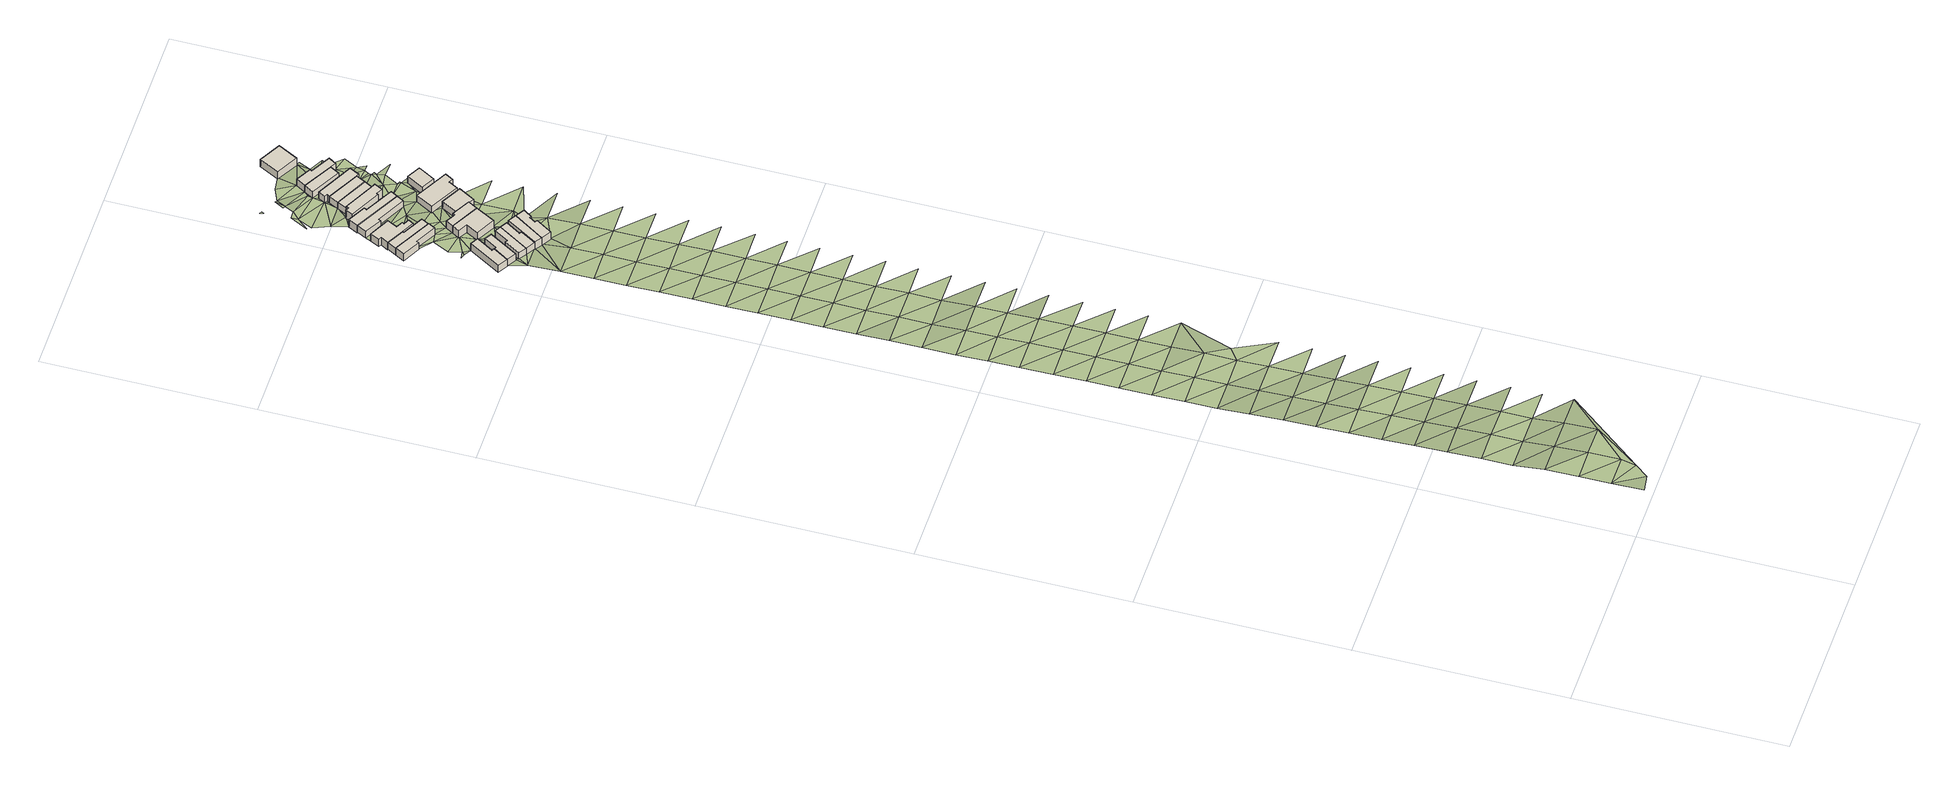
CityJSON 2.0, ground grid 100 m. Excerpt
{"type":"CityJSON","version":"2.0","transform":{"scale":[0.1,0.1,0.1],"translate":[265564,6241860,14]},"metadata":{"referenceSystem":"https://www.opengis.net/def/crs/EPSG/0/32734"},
"CityObjects":{
"building1":{"type":"Building","attributes":{"address":"28 Dove Street Salt River Cape Town","building":"house","building:levels":"1","footprint":{"type":"Polygon"},"plus_code":"C5XVX6XJ+XRR","ground_height":17.96,"building_height":4.1,"roof_height":22.06},"geometry":[{"type":"Solid","lod":"1","boundaries":[[[[0,1,2,3]],[[1,4,5,2]],[[4,6,7,5]],[[6,8,9,7]],[[8,10,11,9]],[[10,0,3,11]],[[3,2,5,7,9,11]],[[10,8,6,4,1,0]]]]}]},
"building2":{"type":"Building","attributes":{"address":"26 Dove Street Salt River Cape Town","building":"house","building:levels":"1","footprint":{"type":"Polygon"},"plus_code":"C5XWXVXM+XFX","ground_height":17.96,"building_height":4.1,"roof_height":22.06},"geometry":[{"type":"Solid","lod":"1","boundaries":[[[[12,13,14,2]],[[13,15,16,14]],[[15,17,18,16]],[[17,19,20,18]],[[19,21,5,20]],[[21,12,2,5]],[[2,14,16,18,20,5]],[[21,19,17,15,13,12]]]]}]},
"building3":{"type":"Building","attributes":{"address":"24 Dove Street Salt River Cape Town","building":"house","building:levels":"1","footprint":{"type":"Polygon"},"plus_code":"C6X5XWXH+XGV","ground_height":17.75,"building_height":4.1,"roof_height":21.85},"geometry":[{"type":"Solid","lod":"1","boundaries":[[[[22,23,24,25]],[[23,26,27,24]],[[26,28,29,27]],[[28,30,31,29]],[[30,32,33,31]],[[32,22,25,33]],[[25,24,27,29,31,33]],[[32,30,28,26,23,22]]]]}]},
"building4":{"type":"Building","attributes":{"address":"65 Kingsley Road Salt River Cape Town","building":"house","building:levels":"1","footprint":{"type":"Polygon"},"plus_code":"C5XMX7XW+X4W","ground_height":17.17,"building_height":4.1,"roof_height":21.27},"geometry":[{"type":"Solid","lod":"1","boundaries":[[[[34,35,36,37,38,39]],[[35,40,41,37,36]],[[40,42,43,41]],[[42,44,45,43]],[[44,46,47,45]],[[46,34,39,38,47]],[[38,37,41,43,45,47]],[[46,44,42,40,35,34]]]]}]},
"building5":{"type":"Building","attributes":{"address":"22 Dove Street Salt River Cape Town","building":"house","building:levels":"1","footprint":{"type":"Polygon"},"plus_code":"C6XGXJX3+X4X","ground_height":17.75,"building_height":4.1,"roof_height":21.85},"geometry":[{"type":"Solid","lod":"1","boundaries":[[[[22,48,49,25]],[[48,50,51,49]],[[50,52,53,51]],[[52,54,55,53]],[[54,23,24,55]],[[23,22,25,24]],[[25,49,51,53,55,24]],[[23,54,52,50,48,22]]]]}]},
"building6":{"type":"Building","attributes":{"address":"63 Kingsley Road Salt River Cape Town","building":"house","building:levels":"1","footprint":{"type":"Polygon"},"plus_code":"C5XVXXXJ+XCV","ground_height":16.84,"building_height":4.1,"roof_height":20.94},"geometry":[{"type":"Solid","lod":"1","boundaries":[[[[56,35,36,57]],[[35,34,39,36]],[[34,58,59,39]],[[58,60,61,59]],[[60,62,63,61]],[[62,56,57,63]],[[57,36,39,59,61,63]],[[62,60,58,34,35,56]]]]}]},
"building7":{"type":"Building","attributes":{"address":"20 Dove Street Salt River Cape Town","building":"house","building:levels":"1","footprint":{"type":"Polygon"},"plus_code":"C6XHXQXR+XXW","ground_height":18.21,"building_height":4.1,"roof_height":22.31},"geometry":[{"type":"Solid","lod":"1","boundaries":[[[[64,65,66,67,68,49]],[[65,69,70,67,66]],[[69,71,72,70]],[[71,73,74,72]],[[73,64,49,68,74]],[[68,67,70,72,74]],[[73,71,69,65,64]]]]}]},
"building8":{"type":"Building","attributes":{"address":"61 Kingsley Road Salt River Cape Town","building":"house","building:levels":"1","footprint":{"type":"Polygon"},"plus_code":"C5XQXWX5+XCR","ground_height":16.84,"building_height":4.1,"roof_height":20.94},"geometry":[{"type":"Solid","lod":"1","boundaries":[[[[75,76,63,57]],[[76,77,78,63]],[[77,79,80,78]],[[79,81,82,80]],[[81,83,84,82]],[[83,85,86,84]],[[85,87,88,86]],[[87,89,90,88]],[[89,91,92,90]],[[91,93,94,92]],[[93,75,57,94]],[[57,63,78,80,82,84,86,88,90,92,94]],[[93,91,89,87,85,83,81,79,77,76,75]]]]}]},
"building9":{"type":"Building","attributes":{"address":"18 Dove Street Salt River Cape Town","building":"house","building:levels":"1","footprint":{"type":"Polygon"},"plus_code":"C6XVX4XC+X5R","ground_height":18.21,"building_height":4.1,"roof_height":22.31},"geometry":[{"type":"Solid","lod":"1","boundaries":[[[[65,95,96,67]],[[95,97,98,96]],[[97,99,100,98]],[[99,101,102,100]],[[101,103,104,102]],[[103,105,106,104]],[[105,69,70,106]],[[69,65,67,70]],[[67,96,98,100,102,104,106,70]],[[69,105,103,101,99,97,95,65]]]]}]},
"building10":{"type":"Building","attributes":{"address":"46 Chatham Road Salt River Cape Town","building":"house","building:levels":"1","footprint":{"type":"Polygon"},"plus_code":"C6XJXQXC+X6V","ground_height":17.5,"building_height":4.1,"roof_height":21.6},"geometry":[{"type":"Solid","lod":"1","boundaries":[[[[107,108,109,110]],[[108,111,112,109]],[[111,113,114,112]],[[113,115,116,114]],[[115,117,118,116]],[[117,107,110,118]],[[110,109,112,114,116,118]],[[117,115,113,111,108,107]]]]}]},
"building11":{"type":"Building","attributes":{"address":"44 Chatham Road Salt River Cape Town","building":"house","building:levels":"1","footprint":{"type":"Polygon"},"plus_code":"C6XPXGX9+X4R","ground_height":17.5,"building_height":4.1,"roof_height":21.6},"geometry":[{"type":"Solid","lod":"1","boundaries":[[[[107,119,120,110]],[[119,121,122,123,120]],[[121,124,125,126,123,122]],[[124,127,128,126,125]],[[127,129,130,128]],[[129,108,109,130]],[[108,107,110,109]],[[110,120,123,126,128,130,109]],[[108,129,127,124,121,119,107]]]]}]},
"building12":{"type":"Building","attributes":{"address":"59 Kingsley Road Salt River Cape Town","building":"house","building:levels":"1","footprint":{"type":"Polygon"},"plus_code":"C6X4X2XF+XWV","ground_height":16.19,"building_height":4.1,"roof_height":20.29},"geometry":[{"type":"Solid","lod":"1","boundaries":[[[[131,132,133,134]],[[132,135,136,133]],[[135,137,138,136]],[[137,139,140,138]],[[139,141,142,140]],[[141,131,134,142]],[[134,133,136,138,140,142]],[[141,139,137,135,132,131]]]]}]},
"building13":{"type":"Building","attributes":{"address":"57 Kingsley Road Salt River Cape Town","building":"house","building:levels":"1","footprint":{"type":"Polygon"},"plus_code":"C6XCXVX7+XMW","ground_height":16.18,"building_height":4.1,"roof_height":20.28},"geometry":[{"type":"Solid","lod":"1","boundaries":[[[[143,144,142,134]],[[144,145,146,142]],[[145,147,148,146]],[[147,149,150,148]],[[149,151,152,150]],[[151,143,134,152]],[[134,142,146,148,150,152]],[[151,149,147,145,144,143]]]]}]},
"building14":{"type":"Building","attributes":{"address":"42A Chatham Road Salt River Cape Town","building":"house","building:levels":"1","footprint":{"type":"Polygon"},"plus_code":"C7X4XGXQ+XJV","ground_height":16.65,"building_height":4.1,"roof_height":20.75},"geometry":[{"type":"Solid","lod":"1","boundaries":[[[[153,154,155,122]],[[154,156,157,155]],[[156,158,159,157]],[[158,160,161,159]],[[160,153,122,161]],[[122,155,157,159,161]],[[160,158,156,154,153]]]]}]},
"building15":{"type":"Building","attributes":{"address":"55 Kingsley Road Salt River Cape Town","building":"house","building:levels":"1","footprint":{"type":"Polygon"},"plus_code":"C6XHX4XR+XXW","ground_height":16.18,"building_height":4.1,"roof_height":20.28},"geometry":[{"type":"Solid","lod":"1","boundaries":[[[[162,163,164,165,166,167]],[[163,168,169,165,164]],[[168,170,171,169]],[[170,172,173,171]],[[172,174,175,173]],[[174,176,177,175]],[[176,178,179,177]],[[178,180,181,179]],[[180,162,167,166,181]],[[166,165,169,171,173,175,177,179,181]],[[180,178,176,174,172,170,168,163,162]]]]}]},
"building16":{"type":"Building","attributes":{"address":"53 Kingsley Road Salt River Cape Town","building":"house","building:levels":"1","footprint":{"type":"Polygon"},"plus_code":"C6XPX7XG+XMR","ground_height":15.11,"building_height":4.1,"roof_height":19.21},"geometry":[{"type":"Solid","lod":"1","boundaries":[[[[182,162,167,183]],[[162,180,184,167]],[[180,185,186,184]],[[185,182,183,186]],[[183,167,184,186]],[[185,180,162,182]]]]}]},
"building17":{"type":"Building","attributes":{"address":"42 Chatham Road Salt River Cape Town","building":"house","building:levels":"1","footprint":{"type":"Polygon"},"plus_code":"C7X5X9XW+X6R","ground_height":16.21,"building_height":4.1,"roof_height":20.31},"geometry":[{"type":"Solid","lod":"1","boundaries":[[[[187,188,189,190]],[[188,191,192,189]],[[191,193,194,192]],[[193,195,196,194]],[[195,197,198,196]],[[197,187,190,198]],[[190,189,192,194,196,198]],[[197,195,193,191,188,187]]]]}]},
"building18":{"type":"Building","attributes":{"address":"51 Kingsley Road Salt River Cape Town","building":"house","building:levels":"1","footprint":{"type":"Polygon"},"plus_code":"C6XRXGXJ+XPW","ground_height":15.11,"building_height":4.1,"roof_height":19.21},"geometry":[{"type":"Solid","lod":"1","boundaries":[[[[199,182,183,200]],[[182,185,186,183]],[[185,201,202,186]],[[201,199,200,202]],[[200,183,186,202]],[[201,185,182,199]]]]}]},
"building19":{"type":"Building","attributes":{"address":"49 Kingsley Road Salt River Cape Town","building":"house","building:levels":"1","footprint":{"type":"Polygon"},"plus_code":"C6XXXCXM+XQW","ground_height":15.11,"building_height":4.1,"roof_height":19.21},"geometry":[{"type":"Solid","lod":"1","boundaries":[[[[199,201,202,200]],[[201,203,204,202]],[[203,205,206,204]],[[205,207,208,206]],[[207,209,210,208]],[[209,211,212,210]],[[211,199,200,212]],[[200,202,204,206,208,210,212]],[[211,209,207,205,203,201,199]]]]}]},
"building20":{"type":"Building","attributes":{"address":"Salt River Cape Town","building":"house","building:levels":"1","footprint":{"type":"Polygon"},"plus_code":"C6XWXVXP+X7W","ground_height":15.11,"building_height":4.1,"roof_height":19.21},"geometry":[{"type":"Solid","lod":"1","boundaries":[[[[213,214,215,216]],[[214,217,218,215]],[[217,219,220,218]],[[219,213,216,220]],[[216,215,218,220]],[[219,217,214,213]]]]}]},
"building21":{"type":"Building","attributes":{"address":"40 Chatham Road Salt River Cape Town","building":"house","building:levels":"1","footprint":{"type":"Polygon"},"plus_code":"C7XHX8X8+X7R","ground_height":16.21,"building_height":4.1,"roof_height":20.31},"geometry":[{"type":"Solid","lod":"1","boundaries":[[[[221,222,223,224]],[[222,225,226,223]],[[225,227,228,226]],[[227,221,224,228]],[[224,223,226,228]],[[227,225,222,221]]]]}]},
"building22":{"type":"Building","attributes":{"address":"Salt River Cape Town","building":"house","building:levels":"1","footprint":{"type":"Polygon"},"plus_code":"C7X4XRX7+XWV","ground_height":15.11,"building_height":4.1,"roof_height":19.21},"geometry":[{"type":"Solid","lod":"1","boundaries":[[[[213,219,220,216]],[[219,229,230,220]],[[229,231,232,230]],[[231,233,234,232]],[[233,235,236,234]],[[235,237,238,236]],[[237,213,216,238]],[[216,220,230,232,234,236,238]],[[237,235,233,231,229,219,213]]]]}]},
"building23":{"type":"Building","attributes":{"address":"43 Kingsley Road Salt River Cape Town","building":"house","building:levels":"1","footprint":{"type":"Polygon"},"plus_code":"C7X7XMX9+X8X","ground_height":14.54,"building_height":4.1,"roof_height":18.64},"geometry":[{"type":"Solid","lod":"1","boundaries":[[[[239,240,241,242,243,244]],[[240,245,246,242,241]],[[245,247,248,246]],[[247,239,244,243,248]],[[243,242,246,248]],[[247,245,240,239]]]]}]},
"terrain1":{"type":"TINRelief","geometry":[{"type":"CompositeSurface","lod":"1","boundaries":[[[249,250,251]],[[249,251,252]],[[249,253,254]],[[252,253,249]],[[255,254,256]],[[253,256,254]],[[257,255,258]],[[258,255,256]],[[257,259,260]],[[253,252,261]],[[259,257,258]],[[256,253,261]],[[260,262,263]],[[258,256,261]],[[259,262,260]],[[264,263,265]],[[266,259,258]],[[265,263,262]],[[258,261,266]],[[252,267,261]],[[268,264,269]],[[270,262,259]],[[269,264,265]],[[270,259,266]],[[268,271,272]],[[265,262,273]],[[271,268,269]],[[273,262,270]],[[274,272,275]],[[266,261,267]],[[276,269,265]],[[275,272,271]],[[266,267,270]],[[276,265,273]],[[277,274,278]],[[279,271,269]],[[278,274,275]],[[273,270,280]],[[279,269,276]],[[277,281,282]],[[275,271,283]],[[278,281,277]],[[276,273,284]],[[283,271,279]],[[285,282,286]],[[287,278,275]],[[286,282,281]],[[276,288,279]],[[287,275,283]],[[289,285,290]],[[291,281,278]],[[290,285,286]],[[283,279,292]],[[291,278,287]],[[289,293,294]],[[286,281,295]],[[293,289,290]],[[287,283,296]],[[295,281,291]],[[297,294,298]],[[299,290,286]],[[293,298,294]],[[287,300,291]],[[299,286,295]],[[301,297,302]],[[303,293,290]],[[298,302,297]],[[295,291,304]],[[303,290,299]],[[301,305,306]],[[298,293,307]],[[302,305,301]],[[299,295,308]],[[307,293,303]],[[309,306,310]],[[311,302,298]],[[305,310,306]],[[312,303,299]],[[298,307,311]],[[313,309,314]],[[303,315,307]],[[316,305,302]],[[310,314,309]],[[315,303,312]],[[316,302,311]],[[313,317,318]],[[310,305,319]],[[314,317,313]],[[319,305,316]],[[315,320,307]],[[321,318,322]],[[320,311,307]],[[323,314,310]],[[317,322,318]],[[320,316,311]],[[323,310,319]],[[324,321,325]],[[326,317,314]],[[322,325,321]],[[319,316,327]],[[326,314,323]],[[324,328,329]],[[322,317,330]],[[325,328,324]],[[331,323,319]],[[330,317,326]],[[332,329,333]],[[334,325,322]],[[329,328,333]],[[335,326,323]],[[322,330,334]],[[336,332,337]],[[338,328,325]],[[332,333,337]],[[330,326,339]],[[325,334,338]],[[336,340,341]],[[342,333,328]],[[340,336,337]],[[334,330,343]],[[342,328,338]],[[344,341,345]],[[337,333,346]],[[345,341,340]],[[347,338,334]],[[346,333,342]],[[344,348,349]],[[350,340,337]],[[345,348,344]],[[351,342,338]],[[337,346,350]],[[352,349,353]],[[354,345,340]],[[353,349,348]],[[346,342,355]],[[354,340,350]],[[356,352,357]],[[358,348,345]],[[357,352,353]],[[359,350,346]],[[358,345,354]],[[360,361,356]],[[348,362,353]],[[360,356,357]],[[363,354,350]],[[362,348,358]],[[361,364,365]],[[366,357,353]],[[360,364,361]],[[358,354,367]],[[366,353,362]],[[368,369,370]],[[369,365,371]],[[369,372,370]],[[360,357,373]],[[372,369,374]],[[364,375,365]],[[376,362,358]],[[373,357,366]],[[369,371,374]],[[375,377,365]],[[372,30,370]],[[365,377,371]],[[378,379,380]],[[381,364,360]],[[382,383,384]],[[378,380,10]],[[385,382,384]],[[386,366,362]],[[381,360,373]],[[15,370,30]],[[382,8,383]],[[378,387,388]],[[364,389,375]],[[387,378,10]],[[390,391,392]],[[10,8,393]],[[394,377,375]],[[26,30,28]],[[373,366,395]],[[393,8,382]],[[388,387,392]],[[389,364,381]],[[26,15,30]],[[387,10,393]],[[393,382,15]],[[392,396,390]],[[393,15,26]],[[394,375,397]],[[398,381,373]],[[392,387,108]],[[397,375,389]],[[399,387,393]],[[50,54,52]],[[396,392,108]],[[393,26,400]],[[401,62,60]],[[132,89,135]],[[26,23,400]],[[50,402,54]],[[108,129,396]],[[403,396,129]],[[23,54,400]],[[401,60,404]],[[89,405,135]],[[406,389,381]],[[394,407,408]],[[409,410,405]],[[54,402,400]],[[407,394,397]],[[410,411,412]],[[408,413,414]],[[415,414,413]],[[403,129,416]],[[412,401,404]],[[403,416,404]],[[135,405,137]],[[407,413,408]],[[129,127,124]],[[129,124,416]],[[397,389,417]],[[418,405,410]],[[412,418,410]],[[400,402,419]],[[418,412,404]],[[402,69,419]],[[420,151,421]],[[407,105,413]],[[422,423,424]],[[425,421,151]],[[416,426,404]],[[427,425,151]],[[137,405,428]],[[429,400,419]],[[105,419,69]],[[426,418,404]],[[416,124,160]],[[430,420,209]],[[431,407,397]],[[428,405,418]],[[121,160,124]],[[421,182,420]],[[430,209,424]],[[424,432,422]],[[426,416,160]],[[163,162,421]],[[427,433,434]],[[407,435,105]],[[425,427,436]],[[419,437,429]],[[182,421,162]],[[438,439,440]],[[441,429,442]],[[420,182,209]],[[418,426,195]],[[437,442,429]],[[214,432,424]],[[428,418,195]],[[436,427,434]],[[443,434,433]],[[419,105,444]],[[160,445,426]],[[214,424,209]],[[446,447,448]],[[195,449,428]],[[432,450,447]],[[199,209,182]],[[158,442,437]],[[437,419,444]],[[443,436,434]],[[448,447,451]],[[211,209,199]],[[450,432,214]],[[158,445,160]],[[452,453,436]],[[454,449,195]],[[443,452,436]],[[214,209,207]],[[451,447,213]],[[443,449,454]],[[213,447,450]],[[454,195,455]],[[456,158,437]],[[457,455,195]],[[214,213,450]],[[458,452,443]],[[445,158,459]],[[451,213,237]],[[454,460,443]],[[458,461,452]],[[207,217,214]],[[462,451,237]],[[185,463,461]],[[464,445,459]],[[465,454,455]],[[195,466,457]],[[467,458,443]],[[467,443,460]],[[185,461,458]],[[460,454,465]],[[468,467,460]],[[217,207,205]],[[469,462,237]],[[201,185,203]],[[185,458,470]],[[471,458,467]],[[470,203,185]],[[460,465,472]],[[473,458,471]],[[458,473,470]],[[470,474,203]],[[475,469,237]],[[473,476,470]],[[203,477,205]],[[475,237,235]],[[477,203,474]],[[233,478,235]],[[229,217,205]],[[229,219,217]],[[471,479,473]],[[478,480,235]],[[231,478,233]],[[205,477,481]],[[205,481,229]],[[475,235,480]],[[477,482,481]],[[480,478,483]],[[483,478,231]],[[229,481,484]],[[485,475,480]],[[484,231,229]]]}]}
},
"vertices":[
[53,5215,36],[99,5187,36],[99,5187,81],[53,5215,81],[144,5261,36],[144,5261,81],[133,5267,36],[133,5267,81],[181,5347,36],[181,5347,81],[145,5368,36],[145,5368,81],
[99,5187,38],[142,5161,38],[142,5161,81],[223,5297,38],[223,5297,81],[190,5317,38],[190,5317,81],[153,5256,38],[153,5256,81],[144,5261,38],
[188,5126,38],[278,5272,38],[278,5272,79],[188,5126,79],[249,5287,38],[249,5287,79],[209,5220,38],[209,5220,79],[199,5226,38],[199,5226,79],[153,5150,38],[153,5150,79],
[213,5580,28],[32,5677,28],[32,5677,69],[32,5677,73],[213,5580,73],[213,5580,69],[8,5633,28],[8,5633,73],[91,5588,28],[91,5588,73],[97,5599,28],[97,5599,73],[195,5546,28],[195,5546,73],
[231,5100,38],[231,5100,79],[276,5175,38],[276,5175,79],[266,5181,38],[266,5181,79],[310,5252,38],[310,5252,79],
[56,5720,28],[56,5720,69],[234,5617,28],[234,5617,69],[135,5670,28],[135,5670,69],[138,5676,28],[138,5676,69],
[231,5100,34],[264,5078,34],[264,5078,79],[264,5078,83],[231,5100,83],[358,5226,34],[358,5226,83],[321,5249,34],[321,5249,83],[276,5175,34],[276,5175,83],
[56,5720,22],[138,5676,22],[198,5647,22],[198,5647,69],[211,5671,22],[211,5671,69],[185,5684,22],[185,5684,69],[190,5694,22],[190,5694,69],[158,5710,22],[158,5710,69],[182,5757,22],[182,5757,69],[85,5807,22],[85,5807,69],[63,5763,22],[63,5763,69],[76,5756,22],[76,5756,69],
[309,5050,34],[309,5050,83],[358,5128,34],[358,5128,83],[347,5135,34],[347,5135,83],[365,5164,34],[365,5164,83],[373,5159,34],[373,5159,83],[399,5200,34],[399,5200,83],
[358,5403,30],[227,5475,30],[227,5475,76],[358,5403,76],[206,5440,30],[206,5440,76],[248,5417,30],[248,5417,76],[217,5360,30],[217,5360,76],[308,5310,30],[308,5310,76],
[384,5448,30],[384,5448,76],[317,5485,30],[317,5485,68],[317,5485,76],[297,5495,30],[297,5495,68],[297,5495,76],[291,5485,30],[291,5485,76],[246,5510,30],[246,5510,76],
[120,5878,22],[96,5833,22],[96,5833,63],[120,5878,63],[177,5789,22],[177,5789,63],[183,5800,22],[183,5800,63],[319,5727,22],[319,5727,63],[338,5761,22],[338,5761,63],
[120,5878,15],[338,5761,15],[357,5795,15],[357,5795,63],[223,5867,15],[223,5867,63],[230,5879,15],[230,5879,63],[145,5924,15],[145,5924,63],
[317,5485,26],[384,5448,26],[384,5448,68],[411,5433,26],[411,5433,68],[454,5510,26],[454,5510,68],[360,5561,26],[360,5561,68],
[216,5958,11],[210,5945,11],[210,5945,52],[210,5945,63],[216,5958,63],[216,5958,52],[195,5953,11],[195,5953,63],[177,5918,11],[177,5918,63],[323,5843,11],[323,5843,63],[327,5852,11],[327,5852,63],[358,5836,11],[358,5836,63],[378,5875,11],[378,5875,63],[366,5881,11],[366,5881,63],
[238,6003,11],[238,6003,52],[366,5881,52],[389,5924,11],[389,5924,52],
[460,5523,22],[483,5566,22],[483,5566,63],[460,5523,63],[502,5556,22],[502,5556,63],[524,5596,22],[524,5596,63],[367,5681,22],[367,5681,63],[322,5598,22],[322,5598,63],
[261,6048,11],[261,6048,52],[412,5968,11],[412,5968,52],
[424,5963,11],[424,5963,52],[448,6009,11],[448,6009,52],[273,6100,11],[273,6100,52],[256,6067,11],[256,6067,52],[268,6060,11],[268,6060,52],
[292,6170,11],[267,6125,11],[267,6125,52],[292,6170,52],[406,6049,11],[406,6049,52],[430,6093,11],[430,6093,52],
[464,5751,20],[419,5672,20],[419,5672,63],[464,5751,63],[482,5637,20],[482,5637,63],[527,5716,20],[527,5716,63],
[457,6078,11],[457,6078,52],[478,6114,11],[478,6114,52],[385,6166,11],[385,6166,52],[390,6175,11],[390,6175,52],[318,6215,11],[318,6215,52],
[493,6346,0],[391,6402,0],[391,6402,44],[391,6402,46],[493,6346,46],[493,6346,44],[340,6307,0],[340,6307,46],[443,6252,0],[443,6252,46],
[123,150,174],[123,0,181],[206,14,176],[255,75,176],[273,150,174],[123,300,173],[123,455,170],[273,300,172],[123,600,153],[273,455,164],[273,600,149],[123,745,153],[423,300,166],[273,745,149],[123,900,147],[123,1050,141],[273,900,143],[423,455,158],[574,455,152],[123,1200,134],[273,1050,137],[423,600,144],[273,1200,131],[123,1350,127],[423,745,144],[123,1500,124],[273,1350,125],[423,900,138],[123,1650,118],[273,1500,117],[423,1050,132],[574,600,140],[273,1650,112],[123,1805,110],[423,1200,128],[574,745,140],[123,1950,100],[273,1805,105],[423,1350,124],[574,900,134],[123,2100,100],[273,1950,98],[423,1500,116],[574,1050,129],[273,2100,98],[123,2250,94],[423,1650,107],[574,1200,126],[123,2400,91],[273,2250,93],[423,1805,103],[574,1350,119],[123,2550,90],[273,2400,90],[423,1950,98],[574,1500,112],[273,2550,90],[123,2700,88],[423,2100,98],[574,1650,106],[123,2855,84],[273,2700,89],[423,2250,91],[574,1805,103],[123,3000,80],[273,2855,84],[484,1996,98],[423,2400,90],[273,3000,79],[123,3145,75],[423,2550,88],[574,2250,88],[123,3300,73],[273,3145,75],[423,2700,87],[123,3450,73],[273,3300,67],[423,2855,83],[574,2400,87],[273,3450,67],[123,3600,69],[423,3000,77],[574,2550,84],[123,3750,67],[273,3600,65],[423,3145,74],[574,2700,82],[123,3900,67],[273,3750,65],[423,3300,66],[574,2855,77],[273,3900,64],[123,4050,64],[423,3450,66],[574,3000,74],[123,4195,61],[273,4050,62],[423,3600,63],[574,3145,71],[273,4195,60],[123,4350,60],[423,3750,62],[574,3300,65],[123,4500,59],[273,4350,58],[423,3900,60],[574,3450,65],[123,4650,55],[273,4500,56],[423,4050,60],[574,3600,65],[273,4650,52],[123,4800,55],[423,4195,59],[574,3750,60],[273,4800,52],[123,4950,51],[423,4350,57],[574,3900,56],[99,5187,40],[123,5100,43],[142,5161,43],[231,5100,42],[153,5150,43],[423,4500,55],[188,5126,43],[273,4950,47],[574,4050,56],[264,5078,42],[123,5400,35],[90,5394,36],[111,5387,36],[423,4650,49],[190,5317,40],[133,5267,40],[144,5261,40],[153,5256,40],[574,4195,55],[206,5440,35],[108,5459,36],[423,4800,49],[97,5599,32],[91,5588,32],[149,5540,32],[217,5360,35],[309,5050,42],[574,4350,56],[195,5546,32],[423,4950,46],[574,4500,53],[248,5417,35],[308,5310,38],[198,5647,28],[321,5249,38],[213,5580,30],[234,5617,30],[182,5757,28],[574,4650,47],[423,5100,40],[358,5128,40],[158,5710,28],[190,5694,28],[185,5684,28],[211,5671,26],[373,5159,40],[347,5135,42],[365,5164,40],[273,5545,30],[574,4800,47],[273,5700,26],[423,5255,34],[123,6000,15],[195,5953,15],[123,6181,15],[79,6098,15],[123,6150,15],[177,5918,22],[322,5598,30],[230,5879,22],[319,5727,26],[358,5403,31],[93,6078,15],[574,4950,42],[161,6183,15],[223,5867,22],[273,5850,22],[574,5100,39],[323,5843,22],[423,5400,31],[117,6306,12],[122,6315,12],[111,6321,12],[384,5448,31],[411,5433,31],[357,5795,20],[574,5255,34],[460,5523,26],[173,6232,12],[184,6226,12],[197,6276,12],[338,5761,26],[273,6150,11],[209,6271,7],[358,5836,20],[327,5852,22],[423,5700,22],[419,5672,22],[574,5400,28],[482,5637,22],[423,5850,20],[502,5556,23],[455,5778,20],[378,5875,20],[273,6300,7],[366,5881,20],[483,5566,26],[464,5751,22],[524,5596,23],[446,5793,20],[460,5786,20],[340,6307,7],[467,5916,20],[482,5858,20],[536,5734,20],[474,5896,20],[477,5934,11],[443,6252,5],[481,5909,20],[489,5955,11],[423,6150,11],[549,5857,17],[426,6185,11],[499,5995,8],[519,5955,8],[492,6149,11],[533,6059,8],[457,6244,5]
]}
